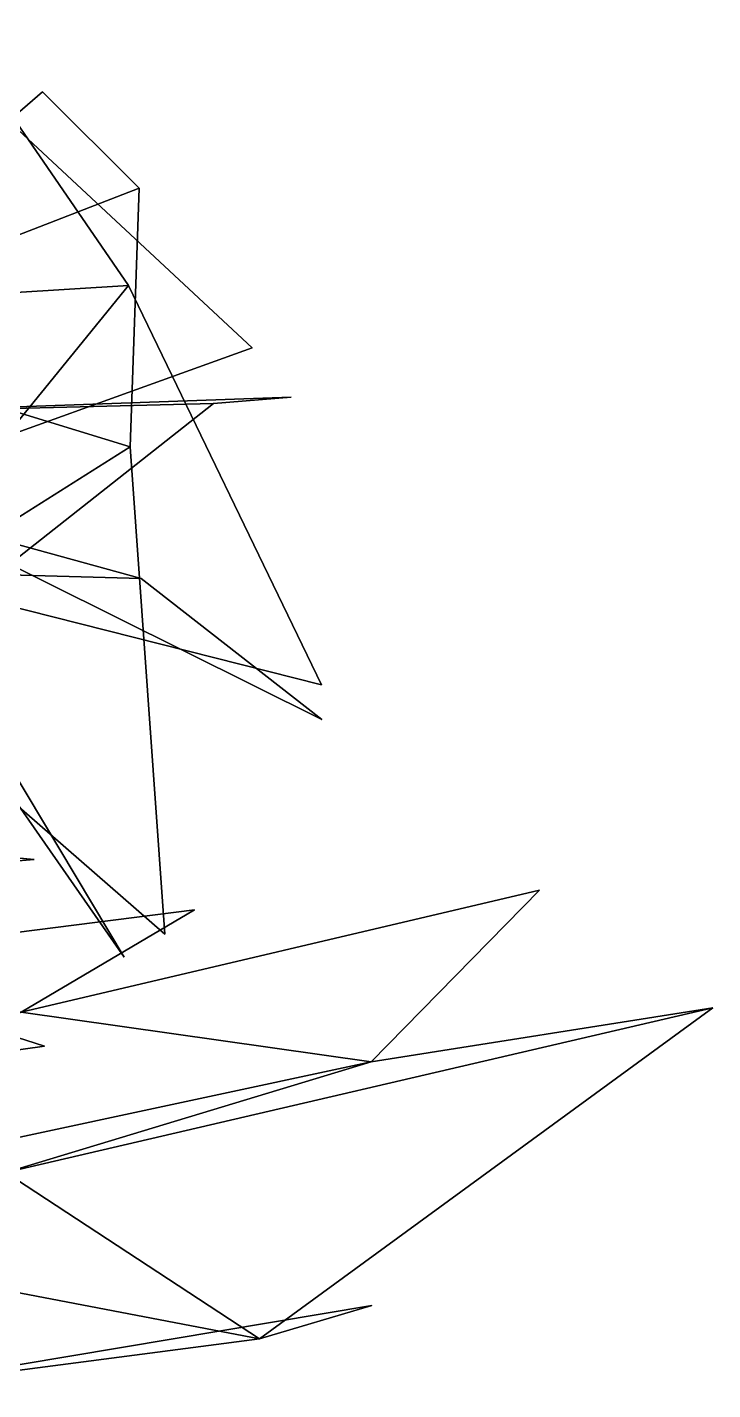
# Model space of a CAD drawing. Header units: metres. Extents: x -317 to 277, y -489 to 236.
# Drawn here: x 236.7 to 276.6, y -53.8 to 25.6 of the extents above; entities that cross this region are included whole.
import ezdxf

# ---------------------------------------------------------------- set-up
doc = ezdxf.new("R2010")
doc.units = ezdxf.units.M

msp = doc.modelspace()

# ---------------------------------------------------------------- linework, layer by layer
at = {"layer": 'Newplan_1Petal1', "color": 3}
for points in [[(214.4913, 8.7931, 506.3757), (242.6183, 10.5357, 517.6198), (232.281, 25.5937, 509.697)], [(214.4913, 8.7931, 506.3757), (232.281, 25.5937, 509.697), (242.6183, 10.5357, 517.6198)], [(243.2451, 16.2175, 511.4678), (237.6169, 21.8222, 488.2294), (221.2999, 7.7131, 503.9945)], [(243.2451, 16.2175, 511.4678), (221.2999, 7.7131, 503.9945), (237.6169, 21.8222, 488.2294)], [(249.8298, 6.9152, 492.1114), (235.9241, 19.8623, 513.8948), (228.8952, -0.6269, 506.5752)], [(249.8298, 6.9152, 492.1114), (228.8952, -0.6269, 506.5752), (235.9241, 19.8623, 513.8948)], [(221.2999, 7.7131, 503.9945), (242.7086, 1.1482, 524.4678), (243.2451, 16.2175, 511.4678)], [(221.2999, 7.7131, 503.9945), (243.2451, 16.2175, 511.4678), (242.7086, 1.1482, 524.4678)], [(228.8379, -6.4041, 510.8422), (242.6183, 10.5357, 517.6198), (214.4913, 8.7931, 506.3757)], [(228.8379, -6.4041, 510.8422), (214.4913, 8.7931, 506.3757), (242.6183, 10.5357, 517.6198)], [(253.8589, -12.7197, 504.6447), (242.6183, 10.5357, 517.6198), (228.8379, -6.4041, 510.8422)], [(253.8589, -12.7197, 504.6447), (228.8379, -6.4041, 510.8422), (242.6183, 10.5357, 517.6198)], [(225.0014, -10.04106, 515.3001), (242.7086, 1.1482, 524.4678), (221.2999, 7.7131, 503.9945)], [(225.0014, -10.04106, 515.3001), (221.2999, 7.7131, 503.9945), (242.7086, 1.1482, 524.4678)], [(247.5726, 3.6695, 518.6603), (252.1027, 4.04268, 494.5263), (227.3379, 3.1682, 504.5156)], [(247.5726, 3.6695, 518.6603), (227.3379, 3.1682, 504.5156), (252.1027, 4.04268, 494.5263)], [(227.3379, 3.1682, 504.5156), (236.1665, -5.3297, 532.2722), (247.5726, 3.6695, 518.6603)], [(227.3379, 3.1682, 504.5156), (247.5726, 3.6695, 518.6603), (236.1665, -5.3297, 532.2722)], [(244.7307, -27.2687, 519.5786), (242.7086, 1.1482, 524.4678), (225.0014, -10.04106, 515.3001)], [(244.7307, -27.2687, 519.5786), (225.0014, -10.04106, 515.3001), (242.7086, 1.1482, 524.4678)], [(229.9521, -2.8446, 507.7102), (225.8668, -6.05176, 537.6036), (243.362, -6.5362, 528.114)], [(229.9521, -2.8446, 507.7102), (243.362, -6.5362, 528.114), (225.8668, -6.05176, 537.6036)], [(243.362, -6.5362, 528.114), (253.8718, -14.7464, 507.4923), (229.9521, -2.8446, 507.7102)], [(243.362, -6.5362, 528.114), (229.9521, -2.8446, 507.7102), (253.8718, -14.7464, 507.4923)], [(231.9457, -11.1706, 536.8374), (242.3642, -28.5999, 523.0249), (228.3154, -8.4227, 512.5673)], [(231.9457, -11.1706, 536.8374), (228.3154, -8.4227, 512.5673), (242.3642, -28.5999, 523.0249)], [(218.4333, -24.4564, 549.1481), (237.1319, -22.9026, 533.3031), (211.6159, -20.5418, 525.7394)], [(218.4333, -24.4564, 549.1481), (211.6159, -20.5418, 525.7394), (237.1319, -22.9026, 533.3031)], [(237.7247, -33.7787, 534.0983), (214.4991, -26.3234, 549.6065), (211.7907, -37.4319, 529.806)], [(237.7247, -33.7787, 534.0983), (211.7907, -37.4319, 529.806), (214.4991, -26.3234, 549.6065)]]:
    msp.add_3dface(points, dxfattribs=at)
at = {"layer": 'Newplan_Leaf', "color": 3}
for points in [[(236.3741, -31.7982, 274.1357), (266.5579, -24.6891, 260.0601), (256.7453, -34.6974, 263.2523)], [(236.3741, -31.7982, 274.1357), (256.7453, -34.6974, 263.2523), (266.5579, -24.6891, 260.0601)], [(210.5576, -30.4036, 287.3841), (246.4579, -25.8513, 274.3188), (236.3741, -31.7982, 274.1357)], [(210.5576, -30.4036, 287.3841), (236.3741, -31.7982, 274.1357), (246.4579, -25.8513, 274.3188)], [(256.7453, -34.6974, 263.2523), (276.6473, -31.5455, 236.2496), (235.4732, -41.146, 258.6159)], [(256.7453, -34.6974, 263.2523), (235.4732, -41.146, 258.6159), (276.6473, -31.5455, 236.2496)], [(235.4732, -41.146, 258.6159), (276.6473, -31.5455, 236.2496), (250.2416, -50.8401, 244.3505)], [(235.4732, -41.146, 258.6159), (250.2416, -50.8401, 244.3505), (276.6473, -31.5455, 236.2496)], [(236.3741, -31.7982, 274.1357), (256.7453, -34.6974, 263.2523), (213.9145, -43.882, 268.3704)], [(236.3741, -31.7982, 274.1357), (213.9145, -43.882, 268.3704), (256.7453, -34.6974, 263.2523)], [(256.7453, -34.6974, 263.2523), (235.4732, -41.146, 258.6159), (213.9145, -43.882, 268.3704)], [(256.7453, -34.6974, 263.2523), (213.9145, -43.882, 268.3704), (235.4732, -41.146, 258.6159)], [(213.9145, -43.882, 268.3704), (235.4732, -41.146, 258.6159), (250.2416, -50.8401, 244.3505)], [(213.9145, -43.882, 268.3704), (250.2416, -50.8401, 244.3505), (235.4732, -41.146, 258.6159)], [(213.9145, -43.882, 268.3704), (250.2416, -50.8401, 244.3505), (227.5054, -53.811, 248.3605)], [(213.9145, -43.882, 268.3704), (227.5054, -53.811, 248.3605), (250.2416, -50.8401, 244.3505)], [(250.2416, -50.8401, 244.3505), (256.8023, -48.9032, 231.7074), (227.5054, -53.811, 248.3605)], [(250.2416, -50.8401, 244.3505), (227.5054, -53.811, 248.3605), (256.8023, -48.9032, 231.7074)]]:
    msp.add_3dface(points, dxfattribs=at)

doc.saveas('drawing.dxf')
